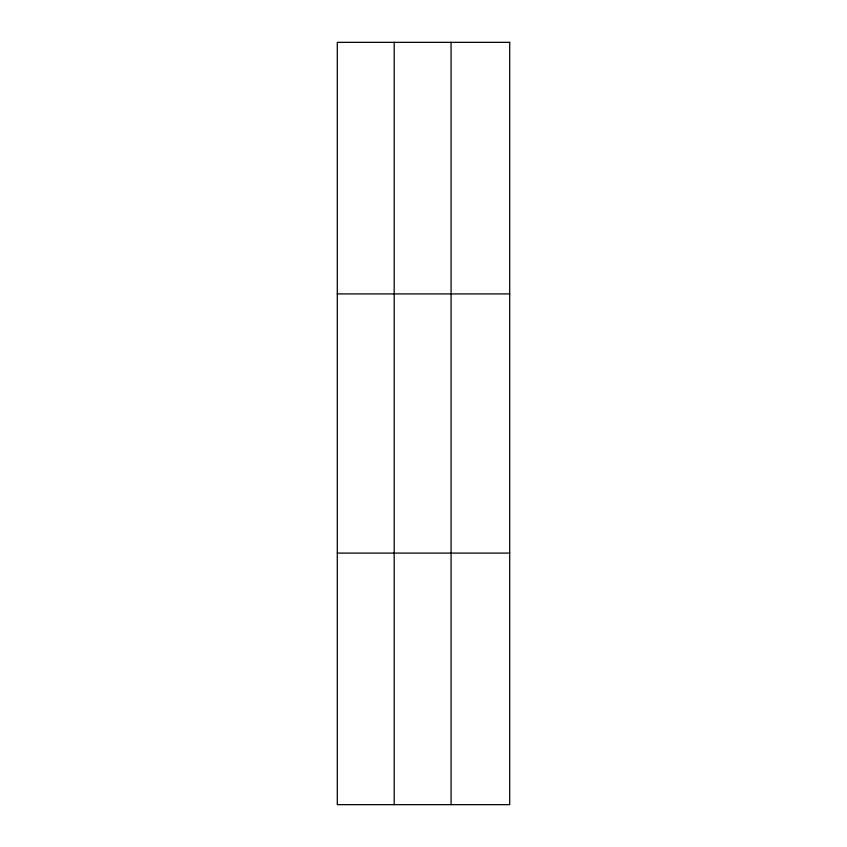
<?xml version="1.0" encoding="UTF-8"?>
<svg xmlns="http://www.w3.org/2000/svg" width="847" height="847" viewBox="0 0 847 847"><rect width="100%" height="100%" fill="white"/><g stroke="black" fill="none" stroke-linecap="round" stroke-linejoin="round"><path stroke-width="1.27" d="M394.194 804.65L394.194 42.35M451.08 804.65L451.08 42.35M337.297 293.909L509.703 293.909M337.297 553.091L509.703 553.091M509.703 42.35L509.703 804.65L337.297 804.65L337.297 42.35L509.703 42.35"/></g></svg>
